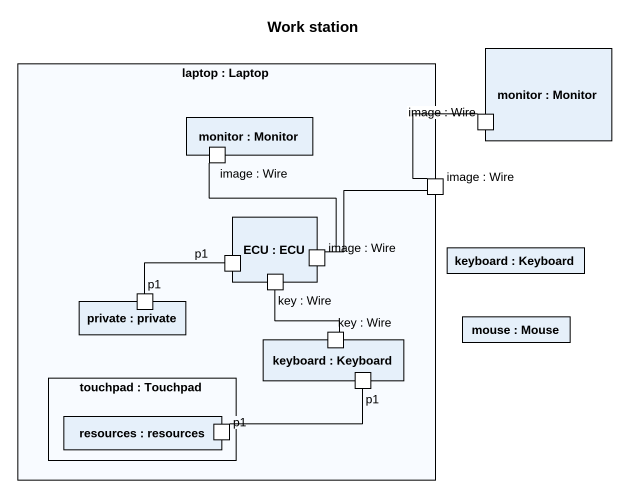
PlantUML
@startuml
title Work station
rectangle "monitor : Monitor" as monitor {
  port "image : Wire" as image_Wire_2
}
rectangle "laptop : Laptop" as laptop {
  rectangle "monitor : Monitor" as monitor_2 {
    port "image : Wire" as image_Wire
  }
  port "image : Wire" as image_Wire_3
  rectangle "ECU : ECU" as ECU {
    port "image : Wire" as image_Wire_4
    port "p1" as p1_2
    port "key : Wire" as key_Wire
  }
  rectangle "private : private" as private {
    port p1
  }
  rectangle "keyboard : Keyboard" as keyboard_2 {
    port "key : Wire" as key_Wire_2
    port "p1" as p1_3
  }
  rectangle "touchpad : Touchpad" as touchpad {
    rectangle "resources : resources" as resources {
      port "p1" as p1_4
    }
  }
}
rectangle "keyboard : Keyboard" as keyboard
rectangle "mouse : Mouse" as mouse
image_Wire_3 -up- image_Wire_2
image_Wire_4 -up- image_Wire
image_Wire_4 -up- image_Wire_3
p1 -right- p1_2
key_Wire_2 -up- key_Wire
p1_4 -right- p1_3
@enduml
